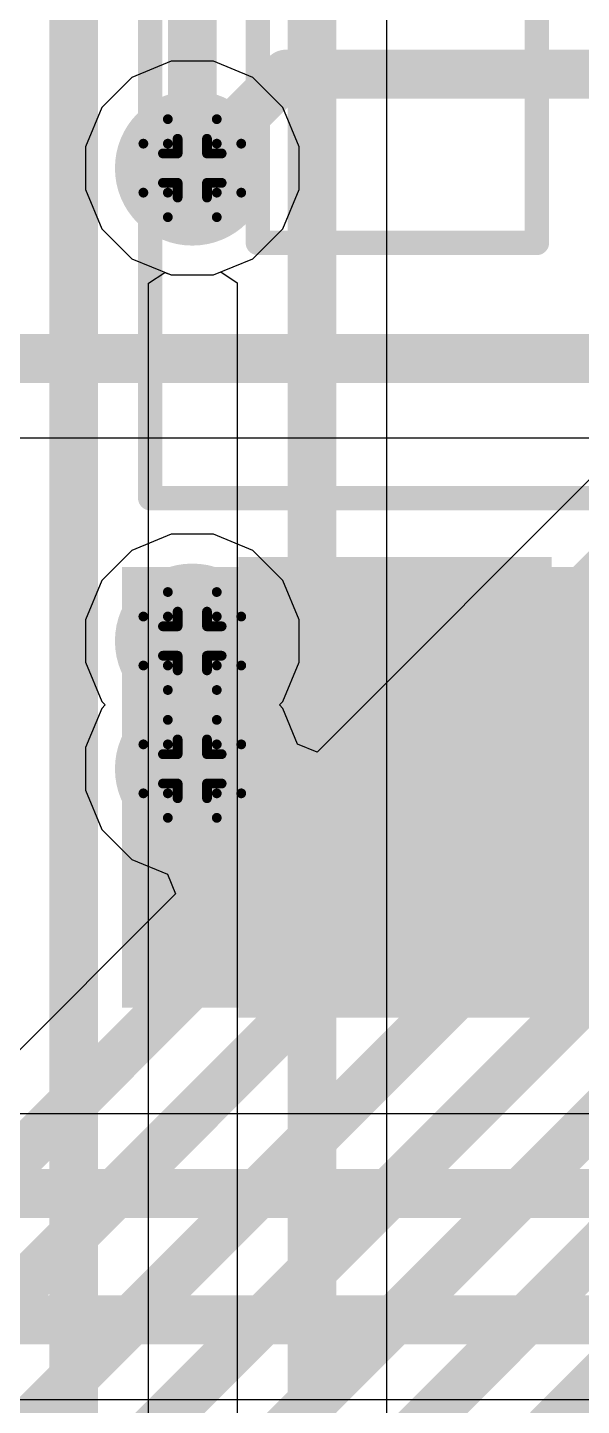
# Model space of a CAD drawing. Header units: inches. Extents: x -4 to 5258, y -4 to 5281.
# Drawn here: x 34.17 to 37.05, y 32.5 to 39.65 of the extents above; entities that cross this region are included whole.
import ezdxf

# ---------------------------------------------------------------- set-up
doc = ezdxf.new("R2010")
doc.units = ezdxf.units.IN
for name, color, linetype in [('Bottom Layer', 5, 'Continuous'), ('Bottom Solder', 6, 'Continuous'), ('Drill Drawing', 1, 'Continuous'), ('Layer 1', 16, 'Continuous'), ('Layer 2', 76, 'Continuous'), ('Top Layer', 1, 'Continuous'), ('Top Overlay', 2, 'Continuous'), ('Top Paste', 8, 'Continuous'), ('Top Solder', 216, 'Continuous'), ('Via Holes', 16, 'Continuous')]:
    doc.layers.add(name, color=color, linetype=linetype)

# ---------------------------------------------------------------- blocks, each defined once
blk = doc.blocks.new('DSIC03LSGET_37')
at = {"layer": 'Top Layer'}
blk.add_hatch(color=1, dxfattribs=at).paths.add_polyline_path([(3.357, -1.778), (5.643, -1.778), (5.643, -3.302), (3.357, -3.302)])
at = {"layer": 'Top Paste'}
blk.add_hatch(color=8, dxfattribs=at).paths.add_polyline_path([(3.357, -1.778), (5.643, -1.778), (5.643, -3.302), (3.357, -3.302)])
at = {"layer": 'Top Solder'}
blk.add_hatch(color=216, dxfattribs=at).paths.add_polyline_path([(3.3062, -1.7272), (5.6938, -1.7272), (5.6938, -3.3528), (3.3062, -3.3528)])
at = {"layer": 'Top Overlay'}
for points in [[(3, -3.81, 0.127, 0.127, 0), (3, 3.81, 0.127, 0.127, 0)], [(1.6764, -1.8034, 0.127, 0.127, 0), (-1.4732, -1.8034, 0.127, 0.127, 0)], [(1.6764, -3.2512, 0.127, 0.127, 0), (1.6764, -1.8034, 0.127, 0.127, 0)], [(1.6764, -3.2512, 0.127, 0.127, 0), (-1.4732, -3.2512, 0.127, 0.127, 0)], [(3, -3.81, 0.127, 0.127, 0), (-3, -3.81, 0.127, 0.127, 0)]]:
    blk.add_lwpolyline(points, format="xyseb", dxfattribs=at)
for points in [[(1.6446, -1.8034, 0.0635, 0.0635, 1), (1.7082, -1.8034, 0.0635, 0.0635, 1)], [(1.6446, -1.8034, 0.0635, 0.0635, 1), (1.7082, -1.8034, 0.0635, 0.0635, 1)], [(1.6446, -3.2512, 0.0635, 0.0635, 1), (1.7082, -3.2512, 0.0635, 0.0635, 1)], [(1.6446, -3.2512, 0.0635, 0.0635, 1), (1.7082, -3.2512, 0.0635, 0.0635, 1)], [(2.9682, -3.81, 0.0635, 0.0635, 1), (3.0317, -3.81, 0.0635, 0.0635, 1)], [(2.9682, -3.81, 0.0635, 0.0635, 1), (3.0317, -3.81, 0.0635, 0.0635, 1)]]:
    blk.add_lwpolyline(points, format="xyseb", close=True, dxfattribs=at)

msp = doc.modelspace()

# ---------------------------------------------------------------- hatches: boundary and pattern name
at = {"layer": 'Bottom Layer'}
h = msp.add_hatch(color=5, dxfattribs=at)
edge = h.paths.add_edge_path()
edge.add_arc((35.0286, 38.9191), 0.3, 0, 360)
h = msp.add_hatch(color=5, dxfattribs=at)
edge = h.paths.add_edge_path()
edge.add_arc((35.0286, 36.467), 0.3, 0, 360)
h = msp.add_hatch(color=5, dxfattribs=at)
edge = h.paths.add_edge_path()
edge.add_arc((35.0286, 35.8041), 0.3, 0, 360)
at = {"layer": 'Bottom Solder'}
h = msp.add_hatch(color=6, dxfattribs=at)
edge = h.paths.add_edge_path()
edge.add_arc((35.0286, 38.9191), 0.4016, 0, 360)
h = msp.add_hatch(color=6, dxfattribs=at)
edge = h.paths.add_edge_path()
edge.add_arc((35.0286, 36.467), 0.4016, 0, 360)
h = msp.add_hatch(color=6, dxfattribs=at)
edge = h.paths.add_edge_path()
edge.add_arc((35.0286, 35.8041), 0.4016, 0, 360)
at = {"layer": 'Layer 1'}
h = msp.add_hatch(color=16, dxfattribs=at)
edge = h.paths.add_edge_path()
edge.add_arc((35.0286, 38.9191), 0.3, 0, 360)
h = msp.add_hatch(color=16, dxfattribs=at)
edge = h.paths.add_edge_path()
edge.add_arc((35.0286, 36.467), 0.3, 0, 360)
h = msp.add_hatch(color=16, dxfattribs=at)
edge = h.paths.add_edge_path()
edge.add_arc((35.0286, 35.8041), 0.3, 0, 360)
at = {"layer": 'Layer 2'}
h = msp.add_hatch(color=76, dxfattribs=at)
edge = h.paths.add_edge_path()
edge.add_arc((35.0286, 38.9191), 0.3, 0, 360)
h = msp.add_hatch(color=76, dxfattribs=at)
edge = h.paths.add_edge_path()
edge.add_arc((35.0286, 36.467), 0.3, 0, 360)
h = msp.add_hatch(color=76, dxfattribs=at)
edge = h.paths.add_edge_path()
edge.add_arc((35.0286, 35.8041), 0.3, 0, 360)
at = {"layer": 'Top Layer'}
h = msp.add_hatch(color=1, dxfattribs=at)
edge = h.paths.add_edge_path()
edge.add_arc((35.0286, 38.9191), 0.3, 0, 360)
msp.add_hatch(color=1, dxfattribs=at).paths.add_polyline_path([(34.6645, 34.5652), (41.9223, 34.5652), (41.9223, 36.8512), (34.6645, 36.8512)])
h = msp.add_hatch(color=1, dxfattribs=at)
edge = h.paths.add_edge_path()
edge.add_arc((35.0286, 36.467), 0.3, 0, 360)
h = msp.add_hatch(color=1, dxfattribs=at)
edge = h.paths.add_edge_path()
edge.add_arc((35.0286, 35.8041), 0.3, 0, 360)
at = {"layer": 'Top Solder'}
h = msp.add_hatch(color=216, dxfattribs=at)
edge = h.paths.add_edge_path()
edge.add_arc((35.0286, 38.9191), 0.4016, 0, 360)
h = msp.add_hatch(color=216, dxfattribs=at)
edge = h.paths.add_edge_path()
edge.add_arc((35.0286, 36.467), 0.4016, 0, 360)
h = msp.add_hatch(color=216, dxfattribs=at)
edge = h.paths.add_edge_path()
edge.add_arc((35.0286, 35.8041), 0.4016, 0, 360)
at = {"layer": 'Via Holes'}
h = msp.add_hatch(color=7, dxfattribs=at)
edge = h.paths.add_edge_path()
edge.add_arc((35.0286, 38.9191), 0.15, 0, 360)
h = msp.add_hatch(color=7, dxfattribs=at)
edge = h.paths.add_edge_path()
edge.add_arc((35.0286, 36.467), 0.15, 0, 360)
h = msp.add_hatch(color=7, dxfattribs=at)
edge = h.paths.add_edge_path()
edge.add_arc((35.0286, 35.8041), 0.15, 0, 360)

# ---------------------------------------------------------------- linework, layer by layer
at = {"layer": 'Bottom Layer'}
for p, q in [((36.0384, 31.3644), (36.0384, 51.2282)), ((34.8013, 38.3222), (34.8858, 38.3786)), ((34.8858, 38.3786), (34.9184, 38.3651)), ((35.1388, 38.3651), (35.1769, 38.3809)), ((35.1769, 38.3809), (35.2614, 38.3245)), ((34.8013, 30.1849), (34.8013, 38.3222)), ((34.9184, 38.3651), (35.1388, 38.3651)), ((35.2614, 38.3245), (35.2614, 31.2035))]:
    msp.add_line(p, q, dxfattribs=at)
for points in [[(35.6499, 31.2035, 0.254, 0.254, 0), (35.6499, 51.2282, 0.254, 0.254, 0)], [(35.0286, 38.9191, 0.254, 0.254, 0), (35.0286, 51.0873, 0.254, 0.254, 0)], [(34.4128, 30.024, 0.254, 0.254, 0), (34.4128, 50.971, 0.254, 0.254, 0)]]:
    msp.add_lwpolyline(points, format="xyseb", dxfattribs=at)
msp.add_lwpolyline([(34.9651, 38.9191, 0.127, 0.127, 1), (35.0921, 38.9191, 0.127, 0.127, 1)], format="xyseb", close=True, dxfattribs=at)
at = {"layer": 'Drill Drawing'}
for points in [[(34.9016, 39.0461, 0.0508, 0.0508, 0), (34.9016, 39.1731, 0.0508, 0.0508, 0)], [(34.9016, 39.1731, 0.0508, 0.0508, 0), (35.1556, 39.1731, 0.0508, 0.0508, 0)], [(35.1556, 39.0461, 0.0508, 0.0508, 0), (35.1556, 39.1731, 0.0508, 0.0508, 0)], [(34.9524, 38.9953, 0.0508, 0.0508, 0), (34.9524, 39.0715, 0.0508, 0.0508, 0)], [(34.9524, 39.0715, 0.0508, 0.0508, 0), (35.1048, 39.0715, 0.0508, 0.0508, 0)], [(35.1048, 38.9953, 0.0508, 0.0508, 0), (35.1048, 39.0715, 0.0508, 0.0508, 0)], [(34.7746, 38.7921, 0.0508, 0.0508, 0), (34.7746, 39.0461, 0.0508, 0.0508, 0)], [(34.7746, 39.0461, 0.0508, 0.0508, 0), (34.9016, 39.0461, 0.0508, 0.0508, 0)], [(34.8762, 38.8429, 0.0508, 0.0508, 0), (34.8762, 38.9953, 0.0508, 0.0508, 0)], [(34.8762, 38.9953, 0.0508, 0.0508, 0), (34.9524, 38.9953, 0.0508, 0.0508, 0)], [(35.1048, 38.9953, 0.0508, 0.0508, 0), (35.181, 38.9953, 0.0508, 0.0508, 0)], [(35.1556, 39.0461, 0.0508, 0.0508, 0), (35.2826, 39.0461, 0.0508, 0.0508, 0)], [(35.181, 38.8429, 0.0508, 0.0508, 0), (35.181, 38.9953, 0.0508, 0.0508, 0)], [(35.2826, 38.7921, 0.0508, 0.0508, 0), (35.2826, 39.0461, 0.0508, 0.0508, 0)], [(34.7746, 38.7921, 0.0508, 0.0508, 0), (34.9016, 38.7921, 0.0508, 0.0508, 0)], [(34.8762, 38.8429, 0.0508, 0.0508, 0), (34.9524, 38.8429, 0.0508, 0.0508, 0)], [(34.9016, 38.6651, 0.0508, 0.0508, 0), (34.9016, 38.7921, 0.0508, 0.0508, 0)], [(34.9524, 38.7667, 0.0508, 0.0508, 0), (34.9524, 38.8429, 0.0508, 0.0508, 0)], [(35.1048, 38.8429, 0.0508, 0.0508, 0), (35.181, 38.8429, 0.0508, 0.0508, 0)], [(35.1048, 38.7667, 0.0508, 0.0508, 0), (35.1048, 38.8429, 0.0508, 0.0508, 0)], [(35.1556, 38.7921, 0.0508, 0.0508, 0), (35.2826, 38.7921, 0.0508, 0.0508, 0)], [(35.1556, 38.6651, 0.0508, 0.0508, 0), (35.1556, 38.7921, 0.0508, 0.0508, 0)], [(34.9524, 38.7667, 0.0508, 0.0508, 0), (35.1048, 38.7667, 0.0508, 0.0508, 0)], [(34.9016, 38.6651, 0.0508, 0.0508, 0), (35.1556, 38.6651, 0.0508, 0.0508, 0)], [(34.9016, 36.594, 0.0508, 0.0508, 0), (34.9016, 36.721, 0.0508, 0.0508, 0)], [(34.9016, 36.721, 0.0508, 0.0508, 0), (35.1556, 36.721, 0.0508, 0.0508, 0)], [(35.1556, 36.594, 0.0508, 0.0508, 0), (35.1556, 36.721, 0.0508, 0.0508, 0)], [(34.7746, 36.34, 0.0508, 0.0508, 0), (34.7746, 36.594, 0.0508, 0.0508, 0)], [(34.7746, 36.594, 0.0508, 0.0508, 0), (34.9016, 36.594, 0.0508, 0.0508, 0)], [(34.9524, 36.5432, 0.0508, 0.0508, 0), (34.9524, 36.6194, 0.0508, 0.0508, 0)], [(34.9524, 36.6194, 0.0508, 0.0508, 0), (35.1048, 36.6194, 0.0508, 0.0508, 0)], [(35.1048, 36.5432, 0.0508, 0.0508, 0), (35.1048, 36.6194, 0.0508, 0.0508, 0)], [(35.1556, 36.594, 0.0508, 0.0508, 0), (35.2826, 36.594, 0.0508, 0.0508, 0)], [(35.2826, 36.34, 0.0508, 0.0508, 0), (35.2826, 36.594, 0.0508, 0.0508, 0)], [(34.8762, 36.3908, 0.0508, 0.0508, 0), (34.8762, 36.5432, 0.0508, 0.0508, 0)], [(34.8762, 36.5432, 0.0508, 0.0508, 0), (34.9524, 36.5432, 0.0508, 0.0508, 0)], [(35.1048, 36.5432, 0.0508, 0.0508, 0), (35.181, 36.5432, 0.0508, 0.0508, 0)], [(35.181, 36.3908, 0.0508, 0.0508, 0), (35.181, 36.5432, 0.0508, 0.0508, 0)], [(34.8762, 36.3908, 0.0508, 0.0508, 0), (34.9524, 36.3908, 0.0508, 0.0508, 0)], [(34.9524, 36.3146, 0.0508, 0.0508, 0), (34.9524, 36.3908, 0.0508, 0.0508, 0)], [(35.1048, 36.3908, 0.0508, 0.0508, 0), (35.181, 36.3908, 0.0508, 0.0508, 0)], [(35.1048, 36.3146, 0.0508, 0.0508, 0), (35.1048, 36.3908, 0.0508, 0.0508, 0)], [(34.7746, 36.34, 0.0508, 0.0508, 0), (34.9016, 36.34, 0.0508, 0.0508, 0)], [(34.9016, 36.213, 0.0508, 0.0508, 0), (34.9016, 36.34, 0.0508, 0.0508, 0)], [(34.9524, 36.3146, 0.0508, 0.0508, 0), (35.1048, 36.3146, 0.0508, 0.0508, 0)], [(35.1556, 36.34, 0.0508, 0.0508, 0), (35.2826, 36.34, 0.0508, 0.0508, 0)], [(35.1556, 36.213, 0.0508, 0.0508, 0), (35.1556, 36.34, 0.0508, 0.0508, 0)], [(34.9016, 36.213, 0.0508, 0.0508, 0), (35.1556, 36.213, 0.0508, 0.0508, 0)], [(34.9016, 35.9311, 0.0508, 0.0508, 0), (34.9016, 36.0581, 0.0508, 0.0508, 0)], [(34.9016, 36.0581, 0.0508, 0.0508, 0), (35.1556, 36.0581, 0.0508, 0.0508, 0)], [(35.1556, 35.9311, 0.0508, 0.0508, 0), (35.1556, 36.0581, 0.0508, 0.0508, 0)], [(34.7746, 35.6771, 0.0508, 0.0508, 0), (34.7746, 35.9311, 0.0508, 0.0508, 0)], [(34.7746, 35.9311, 0.0508, 0.0508, 0), (34.9016, 35.9311, 0.0508, 0.0508, 0)], [(34.9524, 35.8803, 0.0508, 0.0508, 0), (34.9524, 35.9565, 0.0508, 0.0508, 0)], [(34.9524, 35.9565, 0.0508, 0.0508, 0), (35.1048, 35.9565, 0.0508, 0.0508, 0)], [(35.1048, 35.8803, 0.0508, 0.0508, 0), (35.1048, 35.9565, 0.0508, 0.0508, 0)], [(35.1556, 35.9311, 0.0508, 0.0508, 0), (35.2826, 35.9311, 0.0508, 0.0508, 0)], [(35.2826, 35.6771, 0.0508, 0.0508, 0), (35.2826, 35.9311, 0.0508, 0.0508, 0)], [(34.8762, 35.7279, 0.0508, 0.0508, 0), (34.8762, 35.8803, 0.0508, 0.0508, 0)], [(34.8762, 35.8803, 0.0508, 0.0508, 0), (34.9524, 35.8803, 0.0508, 0.0508, 0)], [(35.1048, 35.8803, 0.0508, 0.0508, 0), (35.181, 35.8803, 0.0508, 0.0508, 0)], [(35.181, 35.7279, 0.0508, 0.0508, 0), (35.181, 35.8803, 0.0508, 0.0508, 0)], [(34.8762, 35.7279, 0.0508, 0.0508, 0), (34.9524, 35.7279, 0.0508, 0.0508, 0)], [(34.9524, 35.6517, 0.0508, 0.0508, 0), (34.9524, 35.7279, 0.0508, 0.0508, 0)], [(35.1048, 35.7279, 0.0508, 0.0508, 0), (35.181, 35.7279, 0.0508, 0.0508, 0)], [(35.1048, 35.6517, 0.0508, 0.0508, 0), (35.1048, 35.7279, 0.0508, 0.0508, 0)], [(34.7746, 35.6771, 0.0508, 0.0508, 0), (34.9016, 35.6771, 0.0508, 0.0508, 0)], [(34.9016, 35.5501, 0.0508, 0.0508, 0), (34.9016, 35.6771, 0.0508, 0.0508, 0)], [(34.9524, 35.6517, 0.0508, 0.0508, 0), (35.1048, 35.6517, 0.0508, 0.0508, 0)], [(35.1556, 35.6771, 0.0508, 0.0508, 0), (35.2826, 35.6771, 0.0508, 0.0508, 0)], [(35.1556, 35.5501, 0.0508, 0.0508, 0), (35.1556, 35.6771, 0.0508, 0.0508, 0)], [(34.9016, 35.5501, 0.0508, 0.0508, 0), (35.1556, 35.5501, 0.0508, 0.0508, 0)]]:
    msp.add_lwpolyline(points, format="xyseb", dxfattribs=at)
for points in [[(34.8889, 39.1731, 0.0254, 0.0254, 1), (34.9143, 39.1731, 0.0254, 0.0254, 1)], [(34.8889, 39.1731, 0.0254, 0.0254, 1), (34.9143, 39.1731, 0.0254, 0.0254, 1)], [(35.1429, 39.1731, 0.0254, 0.0254, 1), (35.1683, 39.1731, 0.0254, 0.0254, 1)], [(35.1429, 39.1731, 0.0254, 0.0254, 1), (35.1683, 39.1731, 0.0254, 0.0254, 1)], [(34.9397, 39.0715, 0.0254, 0.0254, 1), (34.9651, 39.0715, 0.0254, 0.0254, 1)], [(34.9397, 39.0715, 0.0254, 0.0254, 1), (34.9651, 39.0715, 0.0254, 0.0254, 1)], [(35.0921, 39.0715, 0.0254, 0.0254, 1), (35.1175, 39.0715, 0.0254, 0.0254, 1)], [(35.0921, 39.0715, 0.0254, 0.0254, 1), (35.1175, 39.0715, 0.0254, 0.0254, 1)], [(34.7619, 39.0461, 0.0254, 0.0254, 1), (34.7873, 39.0461, 0.0254, 0.0254, 1)], [(34.7619, 39.0461, 0.0254, 0.0254, 1), (34.7873, 39.0461, 0.0254, 0.0254, 1)], [(34.8635, 38.9953, 0.0254, 0.0254, 1), (34.8889, 38.9953, 0.0254, 0.0254, 1)], [(34.8635, 38.9953, 0.0254, 0.0254, 1), (34.8889, 38.9953, 0.0254, 0.0254, 1)], [(34.8889, 39.0461, 0.0254, 0.0254, 1), (34.9143, 39.0461, 0.0254, 0.0254, 1)], [(34.8889, 39.0461, 0.0254, 0.0254, 1), (34.9143, 39.0461, 0.0254, 0.0254, 1)], [(34.9397, 38.9953, 0.0254, 0.0254, 1), (34.9651, 38.9953, 0.0254, 0.0254, 1)], [(34.9397, 38.9953, 0.0254, 0.0254, 1), (34.9651, 38.9953, 0.0254, 0.0254, 1)], [(35.0921, 38.9953, 0.0254, 0.0254, 1), (35.1175, 38.9953, 0.0254, 0.0254, 1)], [(35.0921, 38.9953, 0.0254, 0.0254, 1), (35.1175, 38.9953, 0.0254, 0.0254, 1)], [(35.1429, 39.0461, 0.0254, 0.0254, 1), (35.1683, 39.0461, 0.0254, 0.0254, 1)], [(35.1429, 39.0461, 0.0254, 0.0254, 1), (35.1683, 39.0461, 0.0254, 0.0254, 1)], [(35.1683, 38.9953, 0.0254, 0.0254, 1), (35.1937, 38.9953, 0.0254, 0.0254, 1)], [(35.1683, 38.9953, 0.0254, 0.0254, 1), (35.1937, 38.9953, 0.0254, 0.0254, 1)], [(35.2699, 39.0461, 0.0254, 0.0254, 1), (35.2953, 39.0461, 0.0254, 0.0254, 1)], [(35.2699, 39.0461, 0.0254, 0.0254, 1), (35.2953, 39.0461, 0.0254, 0.0254, 1)], [(34.7619, 38.7921, 0.0254, 0.0254, 1), (34.7873, 38.7921, 0.0254, 0.0254, 1)], [(34.7619, 38.7921, 0.0254, 0.0254, 1), (34.7873, 38.7921, 0.0254, 0.0254, 1)], [(34.8635, 38.8429, 0.0254, 0.0254, 1), (34.8889, 38.8429, 0.0254, 0.0254, 1)], [(34.8635, 38.8429, 0.0254, 0.0254, 1), (34.8889, 38.8429, 0.0254, 0.0254, 1)], [(34.8889, 38.7921, 0.0254, 0.0254, 1), (34.9143, 38.7921, 0.0254, 0.0254, 1)], [(34.8889, 38.7921, 0.0254, 0.0254, 1), (34.9143, 38.7921, 0.0254, 0.0254, 1)], [(34.9397, 38.8429, 0.0254, 0.0254, 1), (34.9651, 38.8429, 0.0254, 0.0254, 1)], [(34.9397, 38.8429, 0.0254, 0.0254, 1), (34.9651, 38.8429, 0.0254, 0.0254, 1)], [(35.0921, 38.8429, 0.0254, 0.0254, 1), (35.1175, 38.8429, 0.0254, 0.0254, 1)], [(35.0921, 38.8429, 0.0254, 0.0254, 1), (35.1175, 38.8429, 0.0254, 0.0254, 1)], [(35.1429, 38.7921, 0.0254, 0.0254, 1), (35.1683, 38.7921, 0.0254, 0.0254, 1)], [(35.1429, 38.7921, 0.0254, 0.0254, 1), (35.1683, 38.7921, 0.0254, 0.0254, 1)], [(35.1683, 38.8429, 0.0254, 0.0254, 1), (35.1937, 38.8429, 0.0254, 0.0254, 1)], [(35.1683, 38.8429, 0.0254, 0.0254, 1), (35.1937, 38.8429, 0.0254, 0.0254, 1)], [(35.2699, 38.7921, 0.0254, 0.0254, 1), (35.2953, 38.7921, 0.0254, 0.0254, 1)], [(35.2699, 38.7921, 0.0254, 0.0254, 1), (35.2953, 38.7921, 0.0254, 0.0254, 1)], [(34.9397, 38.7667, 0.0254, 0.0254, 1), (34.9651, 38.7667, 0.0254, 0.0254, 1)], [(34.9397, 38.7667, 0.0254, 0.0254, 1), (34.9651, 38.7667, 0.0254, 0.0254, 1)], [(35.0921, 38.7667, 0.0254, 0.0254, 1), (35.1175, 38.7667, 0.0254, 0.0254, 1)], [(35.0921, 38.7667, 0.0254, 0.0254, 1), (35.1175, 38.7667, 0.0254, 0.0254, 1)], [(34.8889, 38.6651, 0.0254, 0.0254, 1), (34.9143, 38.6651, 0.0254, 0.0254, 1)], [(34.8889, 38.6651, 0.0254, 0.0254, 1), (34.9143, 38.6651, 0.0254, 0.0254, 1)], [(35.1429, 38.6651, 0.0254, 0.0254, 1), (35.1683, 38.6651, 0.0254, 0.0254, 1)], [(35.1429, 38.6651, 0.0254, 0.0254, 1), (35.1683, 38.6651, 0.0254, 0.0254, 1)], [(34.8889, 36.721, 0.0254, 0.0254, 1), (34.9143, 36.721, 0.0254, 0.0254, 1)], [(34.8889, 36.721, 0.0254, 0.0254, 1), (34.9143, 36.721, 0.0254, 0.0254, 1)], [(35.1429, 36.721, 0.0254, 0.0254, 1), (35.1683, 36.721, 0.0254, 0.0254, 1)], [(35.1429, 36.721, 0.0254, 0.0254, 1), (35.1683, 36.721, 0.0254, 0.0254, 1)], [(34.7619, 36.594, 0.0254, 0.0254, 1), (34.7873, 36.594, 0.0254, 0.0254, 1)], [(34.7619, 36.594, 0.0254, 0.0254, 1), (34.7873, 36.594, 0.0254, 0.0254, 1)], [(34.8889, 36.594, 0.0254, 0.0254, 1), (34.9143, 36.594, 0.0254, 0.0254, 1)], [(34.8889, 36.594, 0.0254, 0.0254, 1), (34.9143, 36.594, 0.0254, 0.0254, 1)], [(34.9397, 36.6194, 0.0254, 0.0254, 1), (34.9651, 36.6194, 0.0254, 0.0254, 1)], [(34.9397, 36.6194, 0.0254, 0.0254, 1), (34.9651, 36.6194, 0.0254, 0.0254, 1)], [(35.0921, 36.6194, 0.0254, 0.0254, 1), (35.1175, 36.6194, 0.0254, 0.0254, 1)], [(35.0921, 36.6194, 0.0254, 0.0254, 1), (35.1175, 36.6194, 0.0254, 0.0254, 1)], [(35.1429, 36.594, 0.0254, 0.0254, 1), (35.1683, 36.594, 0.0254, 0.0254, 1)], [(35.1429, 36.594, 0.0254, 0.0254, 1), (35.1683, 36.594, 0.0254, 0.0254, 1)], [(35.2699, 36.594, 0.0254, 0.0254, 1), (35.2953, 36.594, 0.0254, 0.0254, 1)], [(35.2699, 36.594, 0.0254, 0.0254, 1), (35.2953, 36.594, 0.0254, 0.0254, 1)], [(34.8635, 36.5432, 0.0254, 0.0254, 1), (34.8889, 36.5432, 0.0254, 0.0254, 1)], [(34.8635, 36.5432, 0.0254, 0.0254, 1), (34.8889, 36.5432, 0.0254, 0.0254, 1)], [(34.9397, 36.5432, 0.0254, 0.0254, 1), (34.9651, 36.5432, 0.0254, 0.0254, 1)], [(34.9397, 36.5432, 0.0254, 0.0254, 1), (34.9651, 36.5432, 0.0254, 0.0254, 1)], [(35.0921, 36.5432, 0.0254, 0.0254, 1), (35.1175, 36.5432, 0.0254, 0.0254, 1)], [(35.0921, 36.5432, 0.0254, 0.0254, 1), (35.1175, 36.5432, 0.0254, 0.0254, 1)], [(35.1683, 36.5432, 0.0254, 0.0254, 1), (35.1937, 36.5432, 0.0254, 0.0254, 1)], [(35.1683, 36.5432, 0.0254, 0.0254, 1), (35.1937, 36.5432, 0.0254, 0.0254, 1)], [(34.8635, 36.3908, 0.0254, 0.0254, 1), (34.8889, 36.3908, 0.0254, 0.0254, 1)], [(34.8635, 36.3908, 0.0254, 0.0254, 1), (34.8889, 36.3908, 0.0254, 0.0254, 1)], [(34.9397, 36.3908, 0.0254, 0.0254, 1), (34.9651, 36.3908, 0.0254, 0.0254, 1)], [(34.9397, 36.3908, 0.0254, 0.0254, 1), (34.9651, 36.3908, 0.0254, 0.0254, 1)], [(35.0921, 36.3908, 0.0254, 0.0254, 1), (35.1175, 36.3908, 0.0254, 0.0254, 1)], [(35.0921, 36.3908, 0.0254, 0.0254, 1), (35.1175, 36.3908, 0.0254, 0.0254, 1)], [(35.1683, 36.3908, 0.0254, 0.0254, 1), (35.1937, 36.3908, 0.0254, 0.0254, 1)], [(35.1683, 36.3908, 0.0254, 0.0254, 1), (35.1937, 36.3908, 0.0254, 0.0254, 1)], [(34.7619, 36.34, 0.0254, 0.0254, 1), (34.7873, 36.34, 0.0254, 0.0254, 1)], [(34.7619, 36.34, 0.0254, 0.0254, 1), (34.7873, 36.34, 0.0254, 0.0254, 1)], [(34.8889, 36.34, 0.0254, 0.0254, 1), (34.9143, 36.34, 0.0254, 0.0254, 1)], [(34.8889, 36.34, 0.0254, 0.0254, 1), (34.9143, 36.34, 0.0254, 0.0254, 1)], [(34.9397, 36.3146, 0.0254, 0.0254, 1), (34.9651, 36.3146, 0.0254, 0.0254, 1)], [(34.9397, 36.3146, 0.0254, 0.0254, 1), (34.9651, 36.3146, 0.0254, 0.0254, 1)], [(35.0921, 36.3146, 0.0254, 0.0254, 1), (35.1175, 36.3146, 0.0254, 0.0254, 1)], [(35.0921, 36.3146, 0.0254, 0.0254, 1), (35.1175, 36.3146, 0.0254, 0.0254, 1)], [(35.1429, 36.34, 0.0254, 0.0254, 1), (35.1683, 36.34, 0.0254, 0.0254, 1)], [(35.1429, 36.34, 0.0254, 0.0254, 1), (35.1683, 36.34, 0.0254, 0.0254, 1)], [(35.2699, 36.34, 0.0254, 0.0254, 1), (35.2953, 36.34, 0.0254, 0.0254, 1)], [(35.2699, 36.34, 0.0254, 0.0254, 1), (35.2953, 36.34, 0.0254, 0.0254, 1)], [(34.8889, 36.213, 0.0254, 0.0254, 1), (34.9143, 36.213, 0.0254, 0.0254, 1)], [(34.8889, 36.213, 0.0254, 0.0254, 1), (34.9143, 36.213, 0.0254, 0.0254, 1)], [(35.1429, 36.213, 0.0254, 0.0254, 1), (35.1683, 36.213, 0.0254, 0.0254, 1)], [(35.1429, 36.213, 0.0254, 0.0254, 1), (35.1683, 36.213, 0.0254, 0.0254, 1)], [(34.8889, 36.0581, 0.0254, 0.0254, 1), (34.9143, 36.0581, 0.0254, 0.0254, 1)], [(34.8889, 36.0581, 0.0254, 0.0254, 1), (34.9143, 36.0581, 0.0254, 0.0254, 1)], [(35.1429, 36.0581, 0.0254, 0.0254, 1), (35.1683, 36.0581, 0.0254, 0.0254, 1)], [(35.1429, 36.0581, 0.0254, 0.0254, 1), (35.1683, 36.0581, 0.0254, 0.0254, 1)], [(34.7619, 35.9311, 0.0254, 0.0254, 1), (34.7873, 35.9311, 0.0254, 0.0254, 1)], [(34.7619, 35.9311, 0.0254, 0.0254, 1), (34.7873, 35.9311, 0.0254, 0.0254, 1)], [(34.8889, 35.9311, 0.0254, 0.0254, 1), (34.9143, 35.9311, 0.0254, 0.0254, 1)], [(34.8889, 35.9311, 0.0254, 0.0254, 1), (34.9143, 35.9311, 0.0254, 0.0254, 1)], [(34.9397, 35.9565, 0.0254, 0.0254, 1), (34.9651, 35.9565, 0.0254, 0.0254, 1)], [(34.9397, 35.9565, 0.0254, 0.0254, 1), (34.9651, 35.9565, 0.0254, 0.0254, 1)], [(35.0921, 35.9565, 0.0254, 0.0254, 1), (35.1175, 35.9565, 0.0254, 0.0254, 1)], [(35.0921, 35.9565, 0.0254, 0.0254, 1), (35.1175, 35.9565, 0.0254, 0.0254, 1)], [(35.1429, 35.9311, 0.0254, 0.0254, 1), (35.1683, 35.9311, 0.0254, 0.0254, 1)], [(35.1429, 35.9311, 0.0254, 0.0254, 1), (35.1683, 35.9311, 0.0254, 0.0254, 1)], [(35.2699, 35.9311, 0.0254, 0.0254, 1), (35.2953, 35.9311, 0.0254, 0.0254, 1)], [(35.2699, 35.9311, 0.0254, 0.0254, 1), (35.2953, 35.9311, 0.0254, 0.0254, 1)], [(34.8635, 35.8803, 0.0254, 0.0254, 1), (34.8889, 35.8803, 0.0254, 0.0254, 1)], [(34.8635, 35.8803, 0.0254, 0.0254, 1), (34.8889, 35.8803, 0.0254, 0.0254, 1)], [(34.9397, 35.8803, 0.0254, 0.0254, 1), (34.9651, 35.8803, 0.0254, 0.0254, 1)], [(34.9397, 35.8803, 0.0254, 0.0254, 1), (34.9651, 35.8803, 0.0254, 0.0254, 1)], [(35.0921, 35.8803, 0.0254, 0.0254, 1), (35.1175, 35.8803, 0.0254, 0.0254, 1)], [(35.0921, 35.8803, 0.0254, 0.0254, 1), (35.1175, 35.8803, 0.0254, 0.0254, 1)], [(35.1683, 35.8803, 0.0254, 0.0254, 1), (35.1937, 35.8803, 0.0254, 0.0254, 1)], [(35.1683, 35.8803, 0.0254, 0.0254, 1), (35.1937, 35.8803, 0.0254, 0.0254, 1)], [(34.8635, 35.7279, 0.0254, 0.0254, 1), (34.8889, 35.7279, 0.0254, 0.0254, 1)], [(34.8635, 35.7279, 0.0254, 0.0254, 1), (34.8889, 35.7279, 0.0254, 0.0254, 1)], [(34.9397, 35.7279, 0.0254, 0.0254, 1), (34.9651, 35.7279, 0.0254, 0.0254, 1)], [(34.9397, 35.7279, 0.0254, 0.0254, 1), (34.9651, 35.7279, 0.0254, 0.0254, 1)], [(35.0921, 35.7279, 0.0254, 0.0254, 1), (35.1175, 35.7279, 0.0254, 0.0254, 1)], [(35.0921, 35.7279, 0.0254, 0.0254, 1), (35.1175, 35.7279, 0.0254, 0.0254, 1)], [(35.1683, 35.7279, 0.0254, 0.0254, 1), (35.1937, 35.7279, 0.0254, 0.0254, 1)], [(35.1683, 35.7279, 0.0254, 0.0254, 1), (35.1937, 35.7279, 0.0254, 0.0254, 1)], [(34.7619, 35.6771, 0.0254, 0.0254, 1), (34.7873, 35.6771, 0.0254, 0.0254, 1)], [(34.7619, 35.6771, 0.0254, 0.0254, 1), (34.7873, 35.6771, 0.0254, 0.0254, 1)], [(34.8889, 35.6771, 0.0254, 0.0254, 1), (34.9143, 35.6771, 0.0254, 0.0254, 1)], [(34.8889, 35.6771, 0.0254, 0.0254, 1), (34.9143, 35.6771, 0.0254, 0.0254, 1)], [(34.9397, 35.6517, 0.0254, 0.0254, 1), (34.9651, 35.6517, 0.0254, 0.0254, 1)], [(34.9397, 35.6517, 0.0254, 0.0254, 1), (34.9651, 35.6517, 0.0254, 0.0254, 1)], [(35.0921, 35.6517, 0.0254, 0.0254, 1), (35.1175, 35.6517, 0.0254, 0.0254, 1)], [(35.0921, 35.6517, 0.0254, 0.0254, 1), (35.1175, 35.6517, 0.0254, 0.0254, 1)], [(35.1429, 35.6771, 0.0254, 0.0254, 1), (35.1683, 35.6771, 0.0254, 0.0254, 1)], [(35.1429, 35.6771, 0.0254, 0.0254, 1), (35.1683, 35.6771, 0.0254, 0.0254, 1)], [(35.2699, 35.6771, 0.0254, 0.0254, 1), (35.2953, 35.6771, 0.0254, 0.0254, 1)], [(35.2699, 35.6771, 0.0254, 0.0254, 1), (35.2953, 35.6771, 0.0254, 0.0254, 1)], [(34.8889, 35.5501, 0.0254, 0.0254, 1), (34.9143, 35.5501, 0.0254, 0.0254, 1)], [(34.8889, 35.5501, 0.0254, 0.0254, 1), (34.9143, 35.5501, 0.0254, 0.0254, 1)], [(35.1429, 35.5501, 0.0254, 0.0254, 1), (35.1683, 35.5501, 0.0254, 0.0254, 1)], [(35.1429, 35.5501, 0.0254, 0.0254, 1), (35.1683, 35.5501, 0.0254, 0.0254, 1)]]:
    msp.add_lwpolyline(points, format="xyseb", close=True, dxfattribs=at)
at = {"layer": 'Layer 1'}
for p, q in [((34.9184, 39.4731), (34.7148, 39.3888)), ((35.1388, 39.4731), (34.9184, 39.4731)), ((35.3424, 39.3888), (35.1388, 39.4731)), ((34.7148, 39.3888), (34.5589, 39.2329)), ((35.4983, 39.2329), (35.3424, 39.3888)), ((34.5589, 39.2329), (34.4746, 39.0293)), ((35.5826, 39.0293), (35.4983, 39.2329)), ((34.4746, 39.0293), (34.4746, 38.8089)), ((35.5826, 38.8089), (35.5826, 39.0293)), ((34.4746, 38.8089), (34.5589, 38.6053)), ((35.4983, 38.6053), (35.5826, 38.8089)), ((34.5589, 38.6053), (34.7148, 38.4495)), ((35.3424, 38.4495), (35.4983, 38.6053)), ((34.7148, 38.4495), (34.9184, 38.3651)), ((35.1388, 38.3651), (35.3424, 38.4495)), ((34.9184, 38.3651), (35.1388, 38.3651))]:
    msp.add_line(p, q, dxfattribs=at)
at = {"layer": 'Layer 2'}
for p, q in [((34.9184, 39.4731), (34.7148, 39.3888)), ((35.1388, 39.4731), (34.9184, 39.4731)), ((35.3424, 39.3888), (35.1388, 39.4731)), ((34.7148, 39.3888), (34.5589, 39.2329)), ((35.4983, 39.2329), (35.3424, 39.3888)), ((34.5589, 39.2329), (34.4746, 39.0293)), ((35.5826, 39.0293), (35.4983, 39.2329)), ((34.4746, 39.0293), (34.4746, 38.8089)), ((35.5826, 38.8089), (35.5826, 39.0293)), ((34.4746, 38.8089), (34.5589, 38.6053)), ((35.4983, 38.6053), (35.5826, 38.8089)), ((34.5589, 38.6053), (34.7148, 38.4495)), ((35.3424, 38.4495), (35.4983, 38.6053)), ((34.7148, 38.4495), (34.9184, 38.3651)), ((35.1388, 38.3651), (35.3424, 38.4495)), ((34.9184, 38.3651), (35.1388, 38.3651)), ((37.6991, 37.9134), (35.6765, 35.8908)), ((34.9184, 37.021), (34.7148, 36.9367)), ((35.1388, 37.021), (34.9184, 37.021)), ((35.3424, 36.9367), (35.1388, 37.021)), ((34.7148, 36.9367), (34.5589, 36.7808)), ((35.4983, 36.7808), (35.3424, 36.9367)), ((34.5589, 36.7808), (34.4746, 36.5772)), ((35.5826, 36.5772), (35.4983, 36.7808)), ((34.4746, 36.5772), (34.4746, 36.3568)), ((35.5826, 36.3568), (35.5826, 36.5772)), ((34.4746, 36.3568), (34.5589, 36.1532)), ((35.4983, 36.1532), (35.5826, 36.3568)), ((34.5589, 36.1179), (34.4746, 35.9143)), ((34.5589, 36.1532), (34.5766, 36.1356)), ((34.5766, 36.1356), (34.5589, 36.1179)), ((35.4806, 36.1356), (35.4983, 36.1532)), ((35.4983, 36.1179), (35.4806, 36.1356)), ((35.5749, 35.9329), (35.4983, 36.1179)), ((34.4746, 35.9143), (34.4746, 35.6939)), ((35.6765, 35.8908), (35.5749, 35.9329)), ((34.4746, 35.6939), (34.5589, 35.4903)), ((34.5589, 35.4903), (34.7148, 35.3344)), ((34.7148, 35.3344), (34.8998, 35.2578)), ((34.8998, 35.2578), (34.9419, 35.1562)), ((34.9419, 35.1562), (30.4973, 30.7116))]:
    msp.add_line(p, q, dxfattribs=at)
for points in [[(30.6582, 30.3232, 0.254, 0.254, 0), (45.1664, 44.8314, 0.254, 0.254, 0)], [(30.6559, 29.6308, 0.254, 0.254, 0), (45.3273, 44.3022, 0.254, 0.254, 0)], [(30.7295, 28.964, 0.254, 0.254, 0), (45.5696, 43.8041, 0.254, 0.254, 0)], [(30.6945, 28.2465, 0.254, 0.254, 0), (45.7468, 43.2988, 0.254, 0.254, 0)], [(30.7594, 27.6289, 0.254, 0.254, 0), (45.9467, 42.8162, 0.254, 0.254, 0)], [(30.8317, 27.0187, 0.254, 0.254, 0), (46.1466, 42.3336, 0.254, 0.254, 0)], [(30.8669, 26.3714, 0.254, 0.254, 0), (46.3465, 41.851, 0.254, 0.254, 0)]]:
    msp.add_lwpolyline(points, format="xyseb", dxfattribs=at)
at = {"layer": 'Top Layer'}
for p, q in [((32.4538, 37.52), (37.2336, 37.52)), ((38.7099, 34.0152), (34.0608, 34.0152)), ((33.5873, 32.534), (39.4586, 32.534))]:
    msp.add_line(p, q, dxfattribs=at)
for points in [[(35.0286, 38.9191, 0.254, 0.254, 0), (35.5163, 39.4068, 0.254, 0.254, 0)], [(35.5163, 39.4068, 0.254, 0.254, 0), (40.806, 39.4068, 0.254, 0.254, 0)], [(31.5474, 37.9324, 0.254, 0.254, 0), (37.2336, 37.9324, 0.254, 0.254, 0)], [(33.89, 33.6028, 0.254, 0.254, 0), (39.081, 33.6028, 0.254, 0.254, 0)], [(33.5873, 32.9464, 0.254, 0.254, 0), (39.4586, 32.9464, 0.254, 0.254, 0)]]:
    msp.add_lwpolyline(points, format="xyseb", dxfattribs=at)
for points in [[(35.4528, 39.4068, 0.127, 0.127, 1), (35.5798, 39.4068, 0.127, 0.127, 1)], [(35.4528, 39.4068, 0.127, 0.127, 1), (35.5798, 39.4068, 0.127, 0.127, 1)], [(34.9651, 38.9191, 0.127, 0.127, 1), (35.0921, 38.9191, 0.127, 0.127, 1)]]:
    msp.add_lwpolyline(points, format="xyseb", close=True, dxfattribs=at)

# ---------------------------------------------------------------- block references
at = {"rotation": 270}
msp.add_blockref('DSIC03LSGET_37', (38.6203, 40.2081), dxfattribs=at)

doc.saveas('drawing.dxf')
